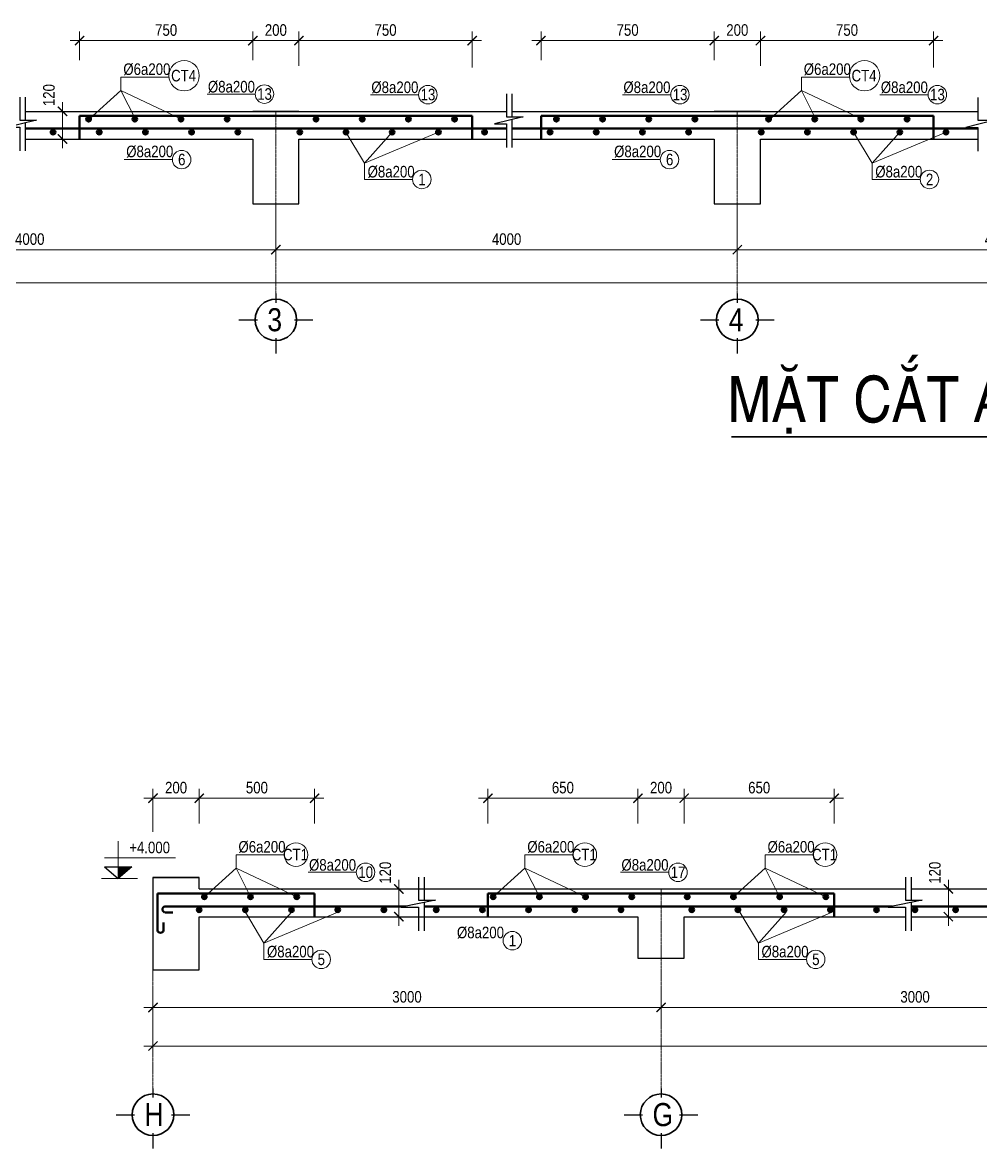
# Model space of a CAD drawing. Header units: millimetres. Extents: x 105195 to 185486, y -51269 to 23444.
# Drawn here: x 114063 to 118211, y -50882 to -46004 of the extents above; entities that cross this region are included whole.
import ezdxf

# ---------------------------------------------------------------- set-up
doc = ezdxf.new("R2010")
doc.units = ezdxf.units.MM
doc.header["$LTSCALE"] = 2
doc.header["$MEASUREMENT"] = 0
doc.linetypes.add('CENTERX2', pattern=[4, 2.5, -0.5, 0.5, -0.5])
for name, color, linetype, lineweight in [('bao bao bao', 2, 'Continuous', 25), ('kich thuoc', 7, 'Continuous', 13), ('NETTHAY', 4, 'Continuous', 25), ('TEXT', 6, 'Continuous', 15), ('thep+', 3, 'Continuous', 50), ('thep-', 5, 'Continuous', 50), ('truc mat cat', 7, 'CENTERX2', 9)]:
    doc.layers.add(name, color=color, linetype=linetype, lineweight=lineweight)
doc.layers.add('TEXT2', color=71, linetype='Continuous')
doc.styles.add('500', font='VHELVCN0.TTF', dxfattribs={"height": 500})
doc.styles.add('Text.Helve-condense', font='VHELVCN0.TTF')
doc.styles.add('TNRM', font='VHELVCN0.TTF')
doc.dimstyles.new('TL20', dxfattribs={"dimscale": 20, "dimtxt": 2.5, "dimasz": 2, "dimexe": 2, "dimexo": 1, "dimgap": 1, "dimtad": 1, "dimdec": 0, "dimzin": 0, "dimdsep": 46, "dimtxsty": 'TNRM', "dimblk": 'ARCHTICK', "dimcen": 2, "dimdle": 2, "dimclrd": 256, "dimclre": 256, "dimclrt": 4, "dimadec": 0, "dimazin": 0, "dimtfac": 1, "dimtdec": 0, "dimtmove": 2, "dimatfit": 3, "dimfxl": 1, "dimtolj": 1, "dimtzin": 0, "dimlwd": 9, "dimlwe": 9, "dimarcsym": 1})

# ---------------------------------------------------------------- blocks, each defined once
blk = doc.blocks.new('_ArchTick')
at = {"color": 0, "linetype": 'ByBlock', "const_width": 0.15}
blk.add_lwpolyline([(-0.5, -0.5), (0.5, 0.5)], dxfattribs=at)
blk = doc.blocks.new('*D95')
at = {"layer": 'Defpoints', "color": 0, "transparency": 16777216}
for p in [(115060.1, -46081.9), (114310.1, -46186.2), (115060.1, -46186.2)]:
    blk.add_point(p, dxfattribs=at)
at = {"layer": 'kich thuoc', "linetype": 'Continuous', "lineweight": 9, "transparency": 16777216}
for p, q in [((114310.1, -46166.2), (114310.1, -46041.9)), ((115060.1, -46166.2), (115060.1, -46041.9)), ((114270.1, -46081.9), (115100.1, -46081.9))]:
    blk.add_line(p, q, dxfattribs=at)
at = {"layer": 'kich thuoc', "lineweight": 9, "transparency": 16777216, "xscale": 40, "yscale": 40, "zscale": 40, "rotation": 180}
blk.add_blockref('_ArchTick', (114310.1, -46081.9), dxfattribs=at)
at = {"layer": 'kich thuoc', "lineweight": 9, "transparency": 16777216, "xscale": 40, "yscale": 40, "zscale": 40}
blk.add_blockref('_ArchTick', (115060.1, -46081.9), dxfattribs=at)
at = {"layer": 'kich thuoc', "color": 4, "transparency": 16777216, "insert": (114685.1, -46036.3), "char_height": 50, "attachment_point": 5, "style": 'TNRM'}
blk.add_mtext('\\A1;750', dxfattribs=at)
blk = doc.blocks.new('*D96')
at = {"layer": 'Defpoints', "color": 0, "transparency": 16777216}
for p in [(115260.1, -46081.9), (115060.1, -46186.2), (115260.1, -46210.6)]:
    blk.add_point(p, dxfattribs=at)
at = {"layer": 'kich thuoc', "linetype": 'Continuous', "lineweight": 9, "transparency": 16777216}
for p, q in [((115060.1, -46166.2), (115060.1, -46041.9)), ((115260.1, -46190.6), (115260.1, -46041.9)), ((115020.1, -46081.9), (115300.1, -46081.9))]:
    blk.add_line(p, q, dxfattribs=at)
at = {"layer": 'kich thuoc', "lineweight": 9, "transparency": 16777216, "xscale": 40, "yscale": 40, "zscale": 40, "rotation": 180}
blk.add_blockref('_ArchTick', (115060.1, -46081.9), dxfattribs=at)
at = {"layer": 'kich thuoc', "lineweight": 9, "transparency": 16777216, "xscale": 40, "yscale": 40, "zscale": 40}
blk.add_blockref('_ArchTick', (115260.1, -46081.9), dxfattribs=at)
at = {"layer": 'kich thuoc', "color": 4, "transparency": 16777216, "insert": (115160.1, -46036.3), "char_height": 50, "attachment_point": 5, "style": 'TNRM'}
blk.add_mtext('\\A1;200', dxfattribs=at)
blk = doc.blocks.new('*D97')
at = {"layer": 'Defpoints', "color": 0, "transparency": 16777216}
for p in [(116010.1, -46081.9), (115260.1, -46210.6), (116010.1, -46218.7)]:
    blk.add_point(p, dxfattribs=at)
at = {"layer": 'kich thuoc', "linetype": 'Continuous', "lineweight": 9, "transparency": 16777216}
for p, q in [((115260.1, -46190.6), (115260.1, -46041.9)), ((116010.1, -46198.7), (116010.1, -46041.9)), ((115220.1, -46081.9), (116050.1, -46081.9))]:
    blk.add_line(p, q, dxfattribs=at)
at = {"layer": 'kich thuoc', "lineweight": 9, "transparency": 16777216, "xscale": 40, "yscale": 40, "zscale": 40, "rotation": 180}
blk.add_blockref('_ArchTick', (115260.1, -46081.9), dxfattribs=at)
at = {"layer": 'kich thuoc', "lineweight": 9, "transparency": 16777216, "xscale": 40, "yscale": 40, "zscale": 40}
blk.add_blockref('_ArchTick', (116010.1, -46081.9), dxfattribs=at)
at = {"layer": 'kich thuoc', "color": 4, "transparency": 16777216, "insert": (115635.1, -46036.3), "char_height": 50, "attachment_point": 5, "style": 'TNRM'}
blk.add_mtext('\\A1;750', dxfattribs=at)
blk = doc.blocks.new('*D98')
at = {"layer": 'Defpoints', "color": 0, "transparency": 16777216}
for p in [(117058.3, -46081.9), (116308.3, -46186.2), (117058.3, -46186.2)]:
    blk.add_point(p, dxfattribs=at)
at = {"layer": 'kich thuoc', "linetype": 'Continuous', "lineweight": 9, "transparency": 16777216}
for p, q in [((116308.3, -46166.2), (116308.3, -46041.9)), ((117058.3, -46166.2), (117058.3, -46041.9)), ((116268.3, -46081.9), (117098.3, -46081.9))]:
    blk.add_line(p, q, dxfattribs=at)
at = {"layer": 'kich thuoc', "lineweight": 9, "transparency": 16777216, "xscale": 40, "yscale": 40, "zscale": 40, "rotation": 180}
blk.add_blockref('_ArchTick', (116308.3, -46081.9), dxfattribs=at)
at = {"layer": 'kich thuoc', "lineweight": 9, "transparency": 16777216, "xscale": 40, "yscale": 40, "zscale": 40}
blk.add_blockref('_ArchTick', (117058.3, -46081.9), dxfattribs=at)
at = {"layer": 'kich thuoc', "color": 4, "transparency": 16777216, "insert": (116683.3, -46036.3), "char_height": 50, "attachment_point": 5, "style": 'TNRM'}
blk.add_mtext('\\A1;750', dxfattribs=at)
blk = doc.blocks.new('*D99')
at = {"layer": 'Defpoints', "color": 0, "transparency": 16777216}
for p in [(117258.3, -46081.9), (117058.3, -46186.2), (117258.3, -46210.6)]:
    blk.add_point(p, dxfattribs=at)
at = {"layer": 'kich thuoc', "linetype": 'Continuous', "lineweight": 9, "transparency": 16777216}
for p, q in [((117058.3, -46166.2), (117058.3, -46041.9)), ((117258.3, -46190.6), (117258.3, -46041.9)), ((117018.3, -46081.9), (117298.3, -46081.9))]:
    blk.add_line(p, q, dxfattribs=at)
at = {"layer": 'kich thuoc', "lineweight": 9, "transparency": 16777216, "xscale": 40, "yscale": 40, "zscale": 40, "rotation": 180}
blk.add_blockref('_ArchTick', (117058.3, -46081.9), dxfattribs=at)
at = {"layer": 'kich thuoc', "lineweight": 9, "transparency": 16777216, "xscale": 40, "yscale": 40, "zscale": 40}
blk.add_blockref('_ArchTick', (117258.3, -46081.9), dxfattribs=at)
at = {"layer": 'kich thuoc', "color": 4, "transparency": 16777216, "insert": (117158.3, -46036.3), "char_height": 50, "attachment_point": 5, "style": 'TNRM'}
blk.add_mtext('\\A1;200', dxfattribs=at)
blk = doc.blocks.new('*D100')
at = {"layer": 'Defpoints', "color": 0, "transparency": 16777216}
for p in [(118008.3, -46081.9), (117258.3, -46210.6), (118008.3, -46218.7)]:
    blk.add_point(p, dxfattribs=at)
at = {"layer": 'kich thuoc', "linetype": 'Continuous', "lineweight": 9, "transparency": 16777216}
for p, q in [((117258.3, -46190.6), (117258.3, -46041.9)), ((118008.3, -46198.7), (118008.3, -46041.9)), ((117218.3, -46081.9), (118048.3, -46081.9))]:
    blk.add_line(p, q, dxfattribs=at)
at = {"layer": 'kich thuoc', "lineweight": 9, "transparency": 16777216, "xscale": 40, "yscale": 40, "zscale": 40, "rotation": 180}
blk.add_blockref('_ArchTick', (117258.3, -46081.9), dxfattribs=at)
at = {"layer": 'kich thuoc', "lineweight": 9, "transparency": 16777216, "xscale": 40, "yscale": 40, "zscale": 40}
blk.add_blockref('_ArchTick', (118008.3, -46081.9), dxfattribs=at)
at = {"layer": 'kich thuoc', "color": 4, "transparency": 16777216, "insert": (117633.3, -46036.3), "char_height": 50, "attachment_point": 5, "style": 'TNRM'}
blk.add_mtext('\\A1;750', dxfattribs=at)
blk = doc.blocks.new('*D113')
at = {"layer": 'Defpoints', "color": 0, "transparency": 16777216}
for p in [(114177.2, -46388.4), (114177.2, -46508.4), (114236, -46508.4)]:
    blk.add_point(p, dxfattribs=at)
at = {"layer": 'kich thuoc', "linetype": 'Continuous', "lineweight": 9, "transparency": 16777216}
for p, q in [((114197.2, -46388.4), (114276, -46388.4)), ((114236, -46348.4), (114236, -46548.4)), ((114197.2, -46508.4), (114276, -46508.4))]:
    blk.add_line(p, q, dxfattribs=at)
at = {"layer": 'kich thuoc', "lineweight": 9, "transparency": 16777216, "xscale": 40, "yscale": 40, "zscale": 40}
for p, rotation in [((114236, -46388.4), 90), ((114236, -46508.4), 270)]:
    blk.add_blockref('_ArchTick', p, dxfattribs=dict(at, rotation=rotation))
at = {"layer": 'kich thuoc', "color": 4, "transparency": 16777216, "insert": (114177.6, -46318), "char_height": 50, "attachment_point": 5, "rotation": 90, "style": 'TNRM'}
blk.add_mtext('\\A1;120', dxfattribs=at)
blk = doc.blocks.new('*D115')
at = {"layer": 'Defpoints', "color": 0, "transparency": 16777216}
for p in [(114628, -50166.7), (116828, -50166.7), (116828, -50270.7)]:
    blk.add_point(p, dxfattribs=at)
at = {"layer": 'kich thuoc', "linetype": 'Continuous', "lineweight": 9, "transparency": 16777216}
for p, q in [((114628, -50186.7), (114628, -50310.7)), ((116828, -50186.7), (116828, -50310.7)), ((114588, -50270.7), (116868, -50270.7))]:
    blk.add_line(p, q, dxfattribs=at)
at = {"layer": 'kich thuoc', "lineweight": 9, "transparency": 16777216, "xscale": 40, "yscale": 40, "zscale": 40, "rotation": 180}
blk.add_blockref('_ArchTick', (114628, -50270.7), dxfattribs=at)
at = {"layer": 'kich thuoc', "lineweight": 9, "transparency": 16777216, "xscale": 40, "yscale": 40, "zscale": 40}
blk.add_blockref('_ArchTick', (116828, -50270.7), dxfattribs=at)
at = {"layer": 'kich thuoc', "color": 4, "transparency": 16777216, "insert": (115728, -50225.1), "char_height": 50, "attachment_point": 5, "style": 'TNRM'}
blk.add_mtext('\\A1;3000', dxfattribs=at)
blk = doc.blocks.new('*D116')
at = {"layer": 'Defpoints', "color": 0, "transparency": 16777216}
for p in [(116828, -50166.7), (119028, -50166.7), (119028, -50270.7)]:
    blk.add_point(p, dxfattribs=at)
at = {"layer": 'kich thuoc', "linetype": 'Continuous', "lineweight": 9, "transparency": 16777216}
for p, q in [((116828, -50186.7), (116828, -50310.7)), ((119028, -50186.7), (119028, -50310.7)), ((116788, -50270.7), (119068, -50270.7))]:
    blk.add_line(p, q, dxfattribs=at)
at = {"layer": 'kich thuoc', "lineweight": 9, "transparency": 16777216, "xscale": 40, "yscale": 40, "zscale": 40, "rotation": 180}
blk.add_blockref('_ArchTick', (116828, -50270.7), dxfattribs=at)
at = {"layer": 'kich thuoc', "lineweight": 9, "transparency": 16777216, "xscale": 40, "yscale": 40, "zscale": 40}
blk.add_blockref('_ArchTick', (119028, -50270.7), dxfattribs=at)
at = {"layer": 'kich thuoc', "color": 4, "transparency": 16777216, "insert": (117928, -50225.1), "char_height": 50, "attachment_point": 5, "style": 'TNRM'}
blk.add_mtext('\\A1;3000', dxfattribs=at)
blk = doc.blocks.new('*D120')
at = {"layer": 'Defpoints', "color": 0, "transparency": 16777216}
for p in [(114628, -50310.7), (125628, -50310.7), (125628, -50437.8)]:
    blk.add_point(p, dxfattribs=at)
at = {"layer": 'kich thuoc', "linetype": 'Continuous', "lineweight": 9, "transparency": 16777216}
for p, q in [((114628, -50330.7), (114628, -50477.8)), ((125628, -50330.7), (125628, -50477.8)), ((114588, -50437.8), (125668, -50437.8))]:
    blk.add_line(p, q, dxfattribs=at)
at = {"layer": 'kich thuoc', "lineweight": 9, "transparency": 16777216, "xscale": 40, "yscale": 40, "zscale": 40, "rotation": 180}
blk.add_blockref('_ArchTick', (114628, -50437.8), dxfattribs=at)
at = {"layer": 'kich thuoc', "lineweight": 9, "transparency": 16777216, "xscale": 40, "yscale": 40, "zscale": 40}
blk.add_blockref('_ArchTick', (125628, -50437.8), dxfattribs=at)
at = {"layer": 'kich thuoc', "color": 4, "transparency": 16777216, "insert": (120128, -50392.2), "char_height": 50, "attachment_point": 5, "style": 'TNRM'}
blk.add_mtext('\\A1;14500', dxfattribs=at)
blk = doc.blocks.new('*D121')
at = {"layer": 'Defpoints', "color": 0, "transparency": 16777216}
for p in [(114828, -49364.2), (114828, -49493.8), (114628, -49530.3)]:
    blk.add_point(p, dxfattribs=at)
at = {"layer": 'kich thuoc', "linetype": 'Continuous', "lineweight": 9, "transparency": 16777216}
for p, q in [((114588, -49364.2), (114868, -49364.2)), ((114628, -49510.3), (114628, -49324.2)), ((114828, -49473.8), (114828, -49324.2))]:
    blk.add_line(p, q, dxfattribs=at)
at = {"layer": 'kich thuoc', "lineweight": 9, "transparency": 16777216, "xscale": 40, "yscale": 40, "zscale": 40, "rotation": 180}
blk.add_blockref('_ArchTick', (114628, -49364.2), dxfattribs=at)
at = {"layer": 'kich thuoc', "lineweight": 9, "transparency": 16777216, "xscale": 40, "yscale": 40, "zscale": 40}
blk.add_blockref('_ArchTick', (114828, -49364.2), dxfattribs=at)
at = {"layer": 'kich thuoc', "color": 4, "transparency": 16777216, "insert": (114728, -49318.6), "char_height": 50, "attachment_point": 5, "style": 'TNRM'}
blk.add_mtext('\\A1;200', dxfattribs=at)
blk = doc.blocks.new('*D122')
at = {"layer": 'Defpoints', "color": 0, "transparency": 16777216}
for p in [(115328, -49364.2), (114828, -49493.8), (115328, -49493.8)]:
    blk.add_point(p, dxfattribs=at)
at = {"layer": 'kich thuoc', "linetype": 'Continuous', "lineweight": 9, "transparency": 16777216}
for p, q in [((114788, -49364.2), (115368, -49364.2)), ((114828, -49473.8), (114828, -49324.2)), ((115328, -49473.8), (115328, -49324.2))]:
    blk.add_line(p, q, dxfattribs=at)
at = {"layer": 'kich thuoc', "lineweight": 9, "transparency": 16777216, "xscale": 40, "yscale": 40, "zscale": 40, "rotation": 180}
blk.add_blockref('_ArchTick', (114828, -49364.2), dxfattribs=at)
at = {"layer": 'kich thuoc', "lineweight": 9, "transparency": 16777216, "xscale": 40, "yscale": 40, "zscale": 40}
blk.add_blockref('_ArchTick', (115328, -49364.2), dxfattribs=at)
at = {"layer": 'kich thuoc', "color": 4, "transparency": 16777216, "insert": (115078, -49318.6), "char_height": 50, "attachment_point": 5, "style": 'TNRM'}
blk.add_mtext('\\A1;500', dxfattribs=at)
blk = doc.blocks.new('*D123')
at = {"layer": 'Defpoints', "color": 0, "transparency": 16777216}
for p in [(116728, -49364.2), (116078, -49493.8), (116728, -49493.8)]:
    blk.add_point(p, dxfattribs=at)
at = {"layer": 'kich thuoc', "linetype": 'Continuous', "lineweight": 9, "transparency": 16777216}
for p, q in [((116038, -49364.2), (116768, -49364.2)), ((116078, -49473.8), (116078, -49324.2)), ((116728, -49473.8), (116728, -49324.2))]:
    blk.add_line(p, q, dxfattribs=at)
at = {"layer": 'kich thuoc', "lineweight": 9, "transparency": 16777216, "xscale": 40, "yscale": 40, "zscale": 40, "rotation": 180}
blk.add_blockref('_ArchTick', (116078, -49364.2), dxfattribs=at)
at = {"layer": 'kich thuoc', "lineweight": 9, "transparency": 16777216, "xscale": 40, "yscale": 40, "zscale": 40}
blk.add_blockref('_ArchTick', (116728, -49364.2), dxfattribs=at)
at = {"layer": 'kich thuoc', "color": 4, "transparency": 16777216, "insert": (116403, -49318.6), "char_height": 50, "attachment_point": 5, "style": 'TNRM'}
blk.add_mtext('\\A1;650', dxfattribs=at)
blk = doc.blocks.new('*D124')
at = {"layer": 'Defpoints', "color": 0, "transparency": 16777216}
for p in [(116928, -49364.2), (116728, -49493.8), (116928, -49493.8)]:
    blk.add_point(p, dxfattribs=at)
at = {"layer": 'kich thuoc', "linetype": 'Continuous', "lineweight": 9, "transparency": 16777216}
for p, q in [((116688, -49364.2), (116968, -49364.2)), ((116728, -49473.8), (116728, -49324.2)), ((116928, -49473.8), (116928, -49324.2))]:
    blk.add_line(p, q, dxfattribs=at)
at = {"layer": 'kich thuoc', "lineweight": 9, "transparency": 16777216, "xscale": 40, "yscale": 40, "zscale": 40, "rotation": 180}
blk.add_blockref('_ArchTick', (116728, -49364.2), dxfattribs=at)
at = {"layer": 'kich thuoc', "lineweight": 9, "transparency": 16777216, "xscale": 40, "yscale": 40, "zscale": 40}
blk.add_blockref('_ArchTick', (116928, -49364.2), dxfattribs=at)
at = {"layer": 'kich thuoc', "color": 4, "transparency": 16777216, "insert": (116828, -49318.6), "char_height": 50, "attachment_point": 5, "style": 'TNRM'}
blk.add_mtext('\\A1;200', dxfattribs=at)
blk = doc.blocks.new('*D125')
at = {"layer": 'Defpoints', "color": 0, "transparency": 16777216}
for p in [(117578, -49364.2), (116928, -49493.8), (117578, -49493.8)]:
    blk.add_point(p, dxfattribs=at)
at = {"layer": 'kich thuoc', "linetype": 'Continuous', "lineweight": 9, "transparency": 16777216}
for p, q in [((116888, -49364.2), (117618, -49364.2)), ((116928, -49473.8), (116928, -49324.2)), ((117578, -49473.8), (117578, -49324.2))]:
    blk.add_line(p, q, dxfattribs=at)
at = {"layer": 'kich thuoc', "lineweight": 9, "transparency": 16777216, "xscale": 40, "yscale": 40, "zscale": 40, "rotation": 180}
blk.add_blockref('_ArchTick', (116928, -49364.2), dxfattribs=at)
at = {"layer": 'kich thuoc', "lineweight": 9, "transparency": 16777216, "xscale": 40, "yscale": 40, "zscale": 40}
blk.add_blockref('_ArchTick', (117578, -49364.2), dxfattribs=at)
at = {"layer": 'kich thuoc', "color": 4, "transparency": 16777216, "insert": (117253, -49318.6), "char_height": 50, "attachment_point": 5, "style": 'TNRM'}
blk.add_mtext('\\A1;650', dxfattribs=at)
blk = doc.blocks.new('*D137')
at = {"layer": 'Defpoints', "color": 0, "transparency": 16777216}
for p in [(115633.7, -49757.5), (115633.7, -49877.5), (115692.5, -49877.5)]:
    blk.add_point(p, dxfattribs=at)
at = {"layer": 'kich thuoc', "linetype": 'Continuous', "lineweight": 9, "transparency": 16777216}
for p, q in [((115653.7, -49757.5), (115732.5, -49757.5)), ((115692.5, -49717.5), (115692.5, -49917.5)), ((115653.7, -49877.5), (115732.5, -49877.5))]:
    blk.add_line(p, q, dxfattribs=at)
at = {"layer": 'kich thuoc', "lineweight": 9, "transparency": 16777216, "xscale": 40, "yscale": 40, "zscale": 40}
for p, rotation in [((115692.5, -49757.5), 90), ((115692.5, -49877.5), 270)]:
    blk.add_blockref('_ArchTick', p, dxfattribs=dict(at, rotation=rotation))
at = {"layer": 'kich thuoc', "color": 4, "transparency": 16777216, "insert": (115634.1, -49687.1), "char_height": 50, "attachment_point": 5, "rotation": 90, "style": 'TNRM'}
blk.add_mtext('\\A1;120', dxfattribs=at)
blk = doc.blocks.new('*D138')
at = {"layer": 'Defpoints', "color": 0, "transparency": 16777216}
for p in [(118013.4, -49757.5), (118013.4, -49877.5), (118072.2, -49877.5)]:
    blk.add_point(p, dxfattribs=at)
at = {"layer": 'kich thuoc', "linetype": 'Continuous', "lineweight": 9, "transparency": 16777216}
for p, q in [((118033.4, -49757.5), (118112.2, -49757.5)), ((118072.2, -49717.5), (118072.2, -49917.5)), ((118033.4, -49877.5), (118112.2, -49877.5))]:
    blk.add_line(p, q, dxfattribs=at)
at = {"layer": 'kich thuoc', "lineweight": 9, "transparency": 16777216, "xscale": 40, "yscale": 40, "zscale": 40}
for p, rotation in [((118072.2, -49757.5), 90), ((118072.2, -49877.5), 270)]:
    blk.add_blockref('_ArchTick', p, dxfattribs=dict(at, rotation=rotation))
at = {"layer": 'kich thuoc', "color": 4, "transparency": 16777216, "insert": (118013.8, -49687.1), "char_height": 50, "attachment_point": 5, "rotation": 90, "style": 'TNRM'}
blk.add_mtext('\\A1;120', dxfattribs=at)
blk = doc.blocks.new('*D143')
at = {"layer": 'Defpoints', "color": 0, "transparency": 16777216}
for p in [(115160.1, -46795), (113028.8, -46839.9), (115160.1, -46987.7)]:
    blk.add_point(p, dxfattribs=at)
at = {"layer": 'kich thuoc', "linetype": 'Continuous', "lineweight": 9, "transparency": 16777216}
for p, q in [((115160.1, -46815), (115160.1, -47027.7)), ((113028.8, -46859.9), (113028.8, -47027.7)), ((112988.8, -46987.7), (115200.1, -46987.7))]:
    blk.add_line(p, q, dxfattribs=at)
at = {"layer": 'kich thuoc', "lineweight": 9, "transparency": 16777216, "xscale": 40, "yscale": 40, "zscale": 40, "rotation": 180}
blk.add_blockref('_ArchTick', (113028.8, -46987.7), dxfattribs=at)
at = {"layer": 'kich thuoc', "lineweight": 9, "transparency": 16777216, "xscale": 40, "yscale": 40, "zscale": 40}
blk.add_blockref('_ArchTick', (115160.1, -46987.7), dxfattribs=at)
at = {"layer": 'kich thuoc', "color": 4, "transparency": 16777216, "insert": (114094.4, -46942.2), "char_height": 50, "attachment_point": 5, "style": 'TNRM'}
blk.add_mtext('\\A1;4000', dxfattribs=at)
blk = doc.blocks.new('*D144')
at = {"layer": 'Defpoints', "color": 0, "transparency": 16777216}
for p in [(115160.1, -46795), (117158.3, -46795), (117158.3, -46987.7)]:
    blk.add_point(p, dxfattribs=at)
at = {"layer": 'kich thuoc', "linetype": 'Continuous', "lineweight": 9, "transparency": 16777216}
for p, q in [((115160.1, -46815), (115160.1, -47027.7)), ((117158.3, -46815), (117158.3, -47027.7)), ((115120.1, -46987.7), (117198.3, -46987.7))]:
    blk.add_line(p, q, dxfattribs=at)
at = {"layer": 'kich thuoc', "lineweight": 9, "transparency": 16777216, "xscale": 40, "yscale": 40, "zscale": 40, "rotation": 180}
blk.add_blockref('_ArchTick', (115160.1, -46987.7), dxfattribs=at)
at = {"layer": 'kich thuoc', "lineweight": 9, "transparency": 16777216, "xscale": 40, "yscale": 40, "zscale": 40}
blk.add_blockref('_ArchTick', (117158.3, -46987.7), dxfattribs=at)
at = {"layer": 'kich thuoc', "color": 4, "transparency": 16777216, "insert": (116159.2, -46942.2), "char_height": 50, "attachment_point": 5, "style": 'TNRM'}
blk.add_mtext('\\A1;4000', dxfattribs=at)
blk = doc.blocks.new('*D145')
at = {"layer": 'Defpoints', "color": 0, "transparency": 16777216}
for p in [(117158.3, -46795), (119428, -46795), (119428, -46987.7)]:
    blk.add_point(p, dxfattribs=at)
at = {"layer": 'kich thuoc', "linetype": 'Continuous', "lineweight": 9, "transparency": 16777216}
for p, q in [((117158.3, -46815), (117158.3, -47027.7)), ((119428, -46815), (119428, -47027.7)), ((117118.3, -46987.7), (119468, -46987.7))]:
    blk.add_line(p, q, dxfattribs=at)
at = {"layer": 'kich thuoc', "lineweight": 9, "transparency": 16777216, "xscale": 40, "yscale": 40, "zscale": 40, "rotation": 180}
blk.add_blockref('_ArchTick', (117158.3, -46987.7), dxfattribs=at)
at = {"layer": 'kich thuoc', "lineweight": 9, "transparency": 16777216, "xscale": 40, "yscale": 40, "zscale": 40}
blk.add_blockref('_ArchTick', (119428, -46987.7), dxfattribs=at)
at = {"layer": 'kich thuoc', "color": 4, "transparency": 16777216, "insert": (118293.2, -46942.2), "char_height": 50, "attachment_point": 5, "style": 'TNRM'}
blk.add_mtext('\\A1;4500', dxfattribs=at)
blk = doc.blocks.new('*D149')
at = {"layer": 'Defpoints', "color": 0, "transparency": 16777216}
for p in [(110805.9, -46996.5), (126241.7, -46996.5), (126241.7, -47131.9)]:
    blk.add_point(p, dxfattribs=at)
at = {"layer": 'kich thuoc', "linetype": 'Continuous', "lineweight": 9, "transparency": 16777216}
for p, q in [((110805.9, -47016.5), (110805.9, -47171.9)), ((126241.7, -47016.5), (126241.7, -47171.9)), ((110765.9, -47131.9), (126281.7, -47131.9))]:
    blk.add_line(p, q, dxfattribs=at)
at = {"layer": 'kich thuoc', "lineweight": 9, "transparency": 16777216, "xscale": 40, "yscale": 40, "zscale": 40, "rotation": 180}
blk.add_blockref('_ArchTick', (110805.9, -47131.9), dxfattribs=at)
at = {"layer": 'kich thuoc', "lineweight": 9, "transparency": 16777216, "xscale": 40, "yscale": 40, "zscale": 40}
blk.add_blockref('_ArchTick', (126241.7, -47131.9), dxfattribs=at)
at = {"layer": 'kich thuoc', "color": 4, "transparency": 16777216, "insert": (118523.8, -47086.3), "char_height": 50, "attachment_point": 5, "style": 'TNRM'}
blk.add_mtext('\\A1;28500', dxfattribs=at)

msp = doc.modelspace()

# ---------------------------------------------------------------- hatches: boundary and pattern name
at = {"linetype": 'Continuous'}
msp.add_hatch(color=6, dxfattribs=at).paths.add_polyline_path([(114536.7, -49661.9), (114477.3, -49661.9), (114477.3, -49711.4)])
at = {"layer": 'thep+'}
for points in [[(114205.3, -46478.4, 1), (114185.3, -46478.4, 1)], [(114405.3, -46478.4, 1), (114385.3, -46478.4, 1)], [(114605.3, -46478.4, 1), (114585.3, -46478.4, 1)], [(114805.3, -46478.4, 1), (114785.3, -46478.4, 1)], [(115005.3, -46478.4, 1), (114985.3, -46478.4, 1)], [(115273.8, -46478.4, 1), (115253.8, -46478.4, 1)], [(115473.8, -46478.4, 1), (115453.8, -46478.4, 1)], [(115673.8, -46478.4, 1), (115653.8, -46478.4, 1)], [(115873.8, -46478.4, 1), (115853.8, -46478.4, 1)], [(116073.8, -46478.4, 1), (116053.8, -46478.4, 1)], [(116357.5, -46478.4, 1), (116337.5, -46478.4, 1)], [(116557.5, -46478.4, 1), (116537.5, -46478.4, 1)], [(116757.5, -46478.4, 1), (116737.5, -46478.4, 1)], [(116957.5, -46478.4, 1), (116937.5, -46478.4, 1)], [(117272, -46478.4, 1), (117252, -46478.4, 1)], [(117472, -46478.4, 1), (117452, -46478.4, 1)], [(117672, -46478.4, 1), (117652, -46478.4, 1)], [(117872, -46478.4, 1), (117852, -46478.4, 1)], [(118072, -46478.4, 1), (118052, -46478.4, 1)], [(114837.9, -49847.5, 1), (114817.9, -49847.5, 1)], [(115037.9, -49847.5, 1), (115017.9, -49847.5, 1)], [(115237.9, -49847.5, 1), (115217.9, -49847.5, 1)], [(115437.9, -49847.5, 1), (115417.9, -49847.5, 1)], [(115637.9, -49847.5, 1), (115617.9, -49847.5, 1)], [(115864.6, -49847.5, 1), (115844.6, -49847.5, 1)], [(116064.6, -49847.5, 1), (116044.6, -49847.5, 1)], [(116264.6, -49847.5, 1), (116244.6, -49847.5, 1)], [(116464.6, -49847.5, 1), (116444.6, -49847.5, 1)], [(116664.6, -49847.5, 1), (116644.6, -49847.5, 1)], [(116971, -49847.5, 1), (116951, -49847.5, 1)], [(117171, -49847.5, 1), (117151, -49847.5, 1)], [(117371, -49847.5, 1), (117351, -49847.5, 1)], [(117571, -49847.5, 1), (117551, -49847.5, 1)], [(117771, -49847.5, 1), (117751, -49847.5, 1)], [(117937.7, -49847.5, 1), (117917.7, -49847.5, 1)], [(118113.7, -49847.5, 1), (118093.7, -49847.5, 1)]]:
    msp.add_hatch(color=256, dxfattribs=at).paths.add_polyline_path(points)
at = {"layer": 'thep-'}
for points in [[(114359.3, -46422.4, 1), (114339.3, -46422.4, 1)], [(114559.3, -46422.4, 1), (114539.3, -46422.4, 1)], [(114759.3, -46422.4, 1), (114739.3, -46422.4, 1)], [(114959.3, -46422.4, 1), (114939.3, -46422.4, 1)], [(115344, -46422.4, 1), (115324, -46422.4, 1)], [(115544, -46422.4, 1), (115524, -46422.4, 1)], [(115744, -46422.4, 1), (115724, -46422.4, 1)], [(115944, -46422.4, 1), (115924, -46422.4, 1)], [(116384.9, -46422.4, 1), (116364.9, -46422.4, 1)], [(116584.9, -46422.4, 1), (116564.9, -46422.4, 1)], [(116784.9, -46422.4, 1), (116764.9, -46422.4, 1)], [(116984.9, -46422.4, 1), (116964.9, -46422.4, 1)], [(117303.6, -46422.4, 1), (117283.6, -46422.4, 1)], [(117503.6, -46422.4, 1), (117483.6, -46422.4, 1)], [(117703.6, -46422.4, 1), (117683.6, -46422.4, 1)], [(117903.6, -46422.4, 1), (117883.6, -46422.4, 1)], [(114860.4, -49791.5, 1), (114840.4, -49791.5, 1)], [(115060.4, -49791.5, 1), (115040.4, -49791.5, 1)], [(115260.4, -49791.5, 1), (115240.4, -49791.5, 1)], [(116111.1, -49791.5, 1), (116091.1, -49791.5, 1)], [(116311.1, -49791.5, 1), (116291.1, -49791.5, 1)], [(116511.1, -49791.5, 1), (116491.1, -49791.5, 1)], [(116711.1, -49791.5, 1), (116691.1, -49791.5, 1)], [(116951.6, -49791.5, 1), (116931.6, -49791.5, 1)], [(117151.6, -49791.5, 1), (117131.6, -49791.5, 1)], [(117351.6, -49791.5, 1), (117331.6, -49791.5, 1)], [(117551.6, -49791.5, 1), (117531.6, -49791.5, 1)]]:
    msp.add_hatch(color=256, dxfattribs=at).paths.add_polyline_path(points)

# ---------------------------------------------------------------- linework, layer by layer
at = {"color": 6, "linetype": 'Continuous'}
for q in [(114536.7, -49661.9), (114477.3, -49711.4)]:
    msp.add_line((114417.9, -49661.9), q, dxfattribs=at)
at = {"linetype": 'Continuous'}
msp.add_line((114536.7, -49661.9), (114477.3, -49711.4), dxfattribs=at)
at = {"layer": 'bao bao bao', "color": 6, "lineweight": 35}
msp.add_line((117133, -47798.6), (119527.4, -47798.6), dxfattribs=at)
at = {"layer": 'NETTHAY'}
for p, q in [((114075.2, -46388.4), (116158.3, -46388.4)), ((116182.5, -46388.4), (118199.1, -46388.4)), ((114075.2, -46508.4), (115060.1, -46508.4)), ((115260.1, -46508.4), (116158.3, -46508.4)), ((116182.5, -46508.4), (117058.3, -46508.4)), ((117258.3, -46508.4), (118199.1, -46508.4)), ((114628, -49707.5), (114828, -49707.5)), ((115778.2, -49706.6), (115778.2, -49805.5)), ((117887, -49706.6), (117887, -49805.5)), ((114828, -49757.5), (117887, -49757.5)), ((117911.1, -49757.5), (118928, -49757.5)), ((115850.7, -49805.5), (115703.2, -49836.9)), ((115778.2, -49805.5), (115850.7, -49805.5)), ((117959.4, -49805.5), (117811.9, -49836.9)), ((117887, -49805.5), (117959.4, -49805.5)), ((115703.2, -49836.9), (115778.2, -49836.9)), ((115778.2, -49836.9), (115778.2, -49938.6)), ((117811.9, -49836.9), (117887, -49836.9)), ((117887, -49836.9), (117887, -49938.6)), ((114828, -49877.5), (116728, -49877.5)), ((116928, -49877.5), (117887, -49877.5)), ((117910.8, -49877.5), (118928, -49877.5))]:
    msp.add_line(p, q, dxfattribs=at)
for points in [[(114051, -46327.2), (114051, -46426.1), (114123.5, -46426.1), (113999.1, -46457.5), (114051, -46457.5), (114051, -46559.3)], [(114075.2, -46327.2), (114075.2, -46426.1)], [(116158.3, -46312.7), (116158.3, -46411.7), (116230.8, -46411.7), (116106.4, -46443.1), (116158.3, -46443.1), (116158.3, -46544.8)], [(116182.5, -46312.7), (116182.5, -46411.7)], [(118199.1, -46328.2), (118199.1, -46427.2), (118271.6, -46427.2), (118147.2, -46458.6), (118199.1, -46458.6), (118199.1, -46560.3)], [(115260.1, -46388.4), (115060.1, -46388.4)], [(117258.3, -46388.4), (117058.3, -46388.4)], [(114075.2, -46438.3), (114075.2, -46559.3)], [(116182.5, -46423.9), (116182.5, -46544.8)], [(115060.1, -46508.4), (115060.1, -46788.4), (115260.1, -46788.4), (115260.1, -46508.4)], [(117058.3, -46508.4), (117058.3, -46788.4), (117258.3, -46788.4), (117258.3, -46508.4)], [(114828, -49707.5), (114628, -49707.5), (114628, -50107.5), (114828, -50107.5), (114828, -49877.5)], [(114828, -49757.5), (114828, -49707.5)], [(115802.4, -49706.6), (115802.4, -49805.5)], [(117911.1, -49706.6), (117911.1, -49805.5)], [(115801.8, -49815.9), (115802.4, -49938.6)], [(117910.5, -49815.9), (117911.1, -49938.6)], [(116728, -49877.5), (116728, -50057.5), (116928, -50057.5), (116928, -49877.5)]]:
    msp.add_lwpolyline(points, dxfattribs=at)
at = {"layer": 'TEXT'}
for p, q in [((114489.1, -46297.6), (114489.1, -46239.7)), ((114489.1, -46239.7), (114697.5, -46239.7)), ((117435.6, -46297.6), (117435.6, -46239.7)), ((117435.6, -46239.7), (117644, -46239.7)), ((114351.9, -46422.4), (114489.1, -46297.6)), ((114489.1, -46297.6), (114551.9, -46422.4)), ((114751.9, -46422.4), (114489.1, -46297.6)), ((114862.2, -46313.7), (115070.6, -46313.7)), ((115569.8, -46316.1), (115778.2, -46316.1)), ((116661.4, -46316.1), (116869.8, -46316.1)), ((117298.4, -46422.4), (117435.6, -46297.6)), ((117435.6, -46297.6), (117498.4, -46422.4)), ((117698.4, -46422.4), (117435.6, -46297.6)), ((117776.1, -46316.1), (117984.5, -46316.1)), ((115543.8, -46613.2), (115463.8, -46478.4)), ((115663.8, -46478.4), (115543.8, -46613.2)), ((115543.8, -46613.2), (115863.8, -46478.4)), ((117742.1, -46613.2), (117662, -46478.4)), ((117862, -46478.4), (117742.1, -46613.2)), ((117742.1, -46613.2), (118062, -46478.4)), ((114503.6, -46597.5), (114712, -46597.5)), ((115543.8, -46683.5), (115543.8, -46613.2)), ((116616.3, -46597.5), (116824.7, -46597.5)), ((117742.1, -46683.5), (117742.1, -46613.2)), ((115543.8, -46683.5), (115752.2, -46683.5)), ((117742.1, -46683.5), (117950.4, -46683.5)), ((114987.6, -49666.7), (114987.6, -49608.9)), ((114987.6, -49608.9), (115196, -49608.9)), ((116238.3, -49666.7), (116238.3, -49608.9)), ((116238.3, -49608.9), (116446.7, -49608.9)), ((117278.8, -49666.7), (117278.8, -49608.9)), ((117278.8, -49608.9), (117487.1, -49608.9)), ((114850.4, -49791.5), (114987.6, -49666.7)), ((114987.6, -49666.7), (115050.4, -49791.5)), ((115250.4, -49791.5), (114987.6, -49666.7)), ((115300, -49685.2), (115508.4, -49685.2)), ((116101.1, -49791.5), (116238.3, -49666.7)), ((116238.3, -49666.7), (116301.1, -49791.5)), ((116501.1, -49791.5), (116238.3, -49666.7)), ((116652.9, -49685.2), (116861.3, -49685.2)), ((117141.6, -49791.5), (117278.8, -49666.7)), ((117278.8, -49666.7), (117341.6, -49791.5)), ((117541.6, -49791.5), (117278.8, -49666.7)), ((115107.9, -49992.4), (115027.9, -49857.5)), ((115227.9, -49857.5), (115107.9, -49992.4)), ((115107.9, -49992.4), (115427.9, -49857.5)), ((117249.4, -49992.4), (117169.4, -49857.5)), ((117369.4, -49857.5), (117249.4, -49992.4)), ((117249.4, -49992.4), (117569.4, -49857.5)), ((115107.9, -50062.6), (115107.9, -49992.4)), ((117249.4, -50062.6), (117249.4, -49992.4)), ((115107.9, -50062.6), (115316.3, -50062.6)), ((117249.4, -50062.6), (117457.8, -50062.6))]:
    msp.add_line(p, q, dxfattribs=at)
at = {"layer": 'TEXT', "linetype": 'Continuous'}
for p, q in [((114477.3, -49711.4), (114477.3, -49550.2)), ((114417.9, -49622.3), (114725.1, -49622.3)), ((114405.7, -49711.4), (114560.3, -49711.4))]:
    msp.add_line(p, q, dxfattribs=at)
at = {"layer": 'TEXT'}
for points in [[(114859.2, -46406, 0, 16, 0), (114859.2, -46386, 0, 0, 0), (114859.2, -46313.7, 0, 0, 0), (115070.6, -46313.7, 0, 0, 0)], [(115566.9, -46408.4, 0, 16, 0), (115566.9, -46388.4, 0, 0, 0), (115566.9, -46316.1, 0, 0, 0), (115778.2, -46316.1, 0, 0, 0)], [(116658.4, -46408.4, 0, 16, 0), (116658.4, -46388.4, 0, 0, 0), (116658.4, -46316.1, 0, 0, 0), (116869.8, -46316.1, 0, 0, 0)], [(117773.1, -46408.4, 0, 16, 0), (117773.1, -46388.4, 0, 0, 0), (117773.1, -46316.1, 0, 0, 0), (117984.5, -46316.1, 0, 0, 0)], [(114500.7, -46463.4, 0, 16, 0), (114500.7, -46483.4, 0, 0, 0), (114500.7, -46597.5, 0, 0, 0), (114712, -46597.5, 0, 0, 0)], [(116613.3, -46463.4, 0, 16, 0), (116613.3, -46483.4, 0, 0, 0), (116613.3, -46597.5, 0, 0, 0), (116824.7, -46597.5, 0, 0, 0)], [(115297, -49777.5, 0, 16, 0), (115297, -49757.5, 0, 0, 0), (115297, -49685.2, 0, 0, 0), (115508.4, -49685.2, 0, 0, 0)], [(116649.9, -49777.5, 0, 16, 0), (116649.9, -49757.5, 0, 0, 0), (116649.9, -49685.2, 0, 0, 0), (116861.3, -49685.2, 0, 0, 0)], [(115932.8, -49832.8, 0, 16, 0), (115932.8, -49852.8, 0, 0, 0), (115932.8, -49981.5, 0, 0, 0), (116144.1, -49981.5, 0, 0, 0)]]:
    msp.add_lwpolyline(points, format="xyseb", dxfattribs=at)
for centre, radius in [((114762.8, -46234), 65.7), ((117709.3, -46234), 65.7), ((115110.6, -46313.7), 40), ((115818.2, -46316.1), 40), ((116909.8, -46316.1), 40), ((118024.5, -46316.1), 40), ((114752, -46597.5), 40), ((116864.7, -46597.5), 40), ((115792.2, -46683.5), 40), ((117990.4, -46683.5), 40), ((115247.1, -49608.9), 51.2), ((116497.8, -49608.9), 51.2), ((117538.3, -49608.9), 51.2), ((115548.4, -49685.2), 40), ((116901.3, -49685.2), 40), ((116184.1, -49981.5), 40), ((115356.3, -50062.6), 40), ((117497.8, -50062.6), 40)]:
    msp.add_circle(centre, radius, dxfattribs=at)
at = {"layer": 'TEXT2'}
for p, q in [((115160.1, -47178.1), (115160.1, -47217.3)), ((117158.3, -47178.1), (117158.3, -47217.3)), ((115000.1, -47291.6), (115080.1, -47291.6)), ((115240.1, -47291.6), (115320.1, -47291.6)), ((116998.3, -47291.6), (117078.3, -47291.6)), ((117238.3, -47291.6), (117318.3, -47291.6)), ((115160.1, -47371.6), (115160.1, -47437.9)), ((117158.3, -47371.6), (117158.3, -47437.9)), ((114628, -50622.1), (114628, -50661.2)), ((116828, -50622.1), (116828, -50661.2)), ((114468, -50735.5), (114548, -50735.5)), ((114708, -50735.5), (114788, -50735.5)), ((116668, -50735.5), (116748, -50735.5)), ((116908, -50735.5), (116988, -50735.5)), ((114628, -50815.5), (114628, -50881.8)), ((116828, -50815.5), (116828, -50881.8))]:
    msp.add_line(p, q, dxfattribs=at)
at = {"layer": 'TEXT2', "lineweight": 35}
for centre in [(115160.1, -47291.6), (117158.3, -47291.6), (114628, -50735.5), (116828, -50735.5)]:
    msp.add_circle(centre, 90, dxfattribs=at)
at = {"layer": 'thep+'}
for p, q in [((114075.2, -46463.4), (116158.3, -46463.4)), ((116182.5, -46463.4), (118199.1, -46463.4)), ((114678.6, -49832.8), (115722.5, -49832.8)), ((115801.9, -49832.8), (117830.7, -49832.9)), ((117910.6, -49832.9), (118927.7, -49833)), ((114713.8, -49859), (114678.6, -49859))]:
    msp.add_line(p, q, dxfattribs=at)
for centre in [(114195.3, -46478.4), (114395.3, -46478.4), (114595.3, -46478.4), (114795.3, -46478.4), (114995.3, -46478.4), (115263.8, -46478.4), (115463.8, -46478.4), (115663.8, -46478.4), (115863.8, -46478.4), (116063.8, -46478.4), (116347.5, -46478.4), (116547.5, -46478.4), (116747.5, -46478.4), (116947.5, -46478.4), (117262, -46478.4), (117462, -46478.4), (117662, -46478.4), (117862, -46478.4), (118062, -46478.4), (114827.9, -49847.5), (115027.9, -49847.5), (115227.9, -49847.5), (115427.9, -49847.5), (115627.9, -49847.5), (115854.6, -49847.5), (116054.6, -49847.5), (116254.6, -49847.5), (116454.6, -49847.5), (116654.6, -49847.5), (116961, -49847.5), (117161, -49847.5), (117361, -49847.5), (117561, -49847.5), (117761, -49847.5), (117927.7, -49847.5), (118103.7, -49847.5)]:
    msp.add_circle(centre, 10, dxfattribs=at)
msp.add_arc((114682.5, -49845.9), 13.7, 106.5286, 253.3813, dxfattribs=at)
at = {"layer": 'thep-'}
for p, q in [((114310.1, -46408.4), (116010.1, -46408.4)), ((114310.1, -46508.4), (114310.1, -46408.4)), ((116010.1, -46508.4), (116010.1, -46408.4)), ((116308.3, -46408.4), (118008.3, -46408.4)), ((116308.3, -46508.4), (116308.3, -46408.4)), ((118008.3, -46508.4), (118008.3, -46408.4)), ((114647.4, -49777.5), (115328, -49777.5)), ((114647.4, -49777.5), (114647.4, -49937.5)), ((115328, -49777.5), (115328, -49877.5)), ((116078, -49777.5), (117578, -49777.5)), ((116078, -49877.5), (116078, -49777.5)), ((117578, -49877.5), (117578, -49777.5)), ((114673.6, -49902.3), (114673.6, -49937.5))]:
    msp.add_line(p, q, dxfattribs=at)
for centre in [(114349.3, -46422.4), (114549.3, -46422.4), (114749.3, -46422.4), (114949.3, -46422.4), (115334, -46422.4), (115534, -46422.4), (115734, -46422.4), (115934, -46422.4), (116374.9, -46422.4), (116574.9, -46422.4), (116774.9, -46422.4), (116974.9, -46422.4), (117293.6, -46422.4), (117493.6, -46422.4), (117693.6, -46422.4), (117893.6, -46422.4), (114850.4, -49791.5), (115050.4, -49791.5), (115250.4, -49791.5), (116101.1, -49791.5), (116301.1, -49791.5), (116501.1, -49791.5), (116701.1, -49791.5), (116941.6, -49791.5), (117141.6, -49791.5), (117341.6, -49791.5), (117541.6, -49791.5)]:
    msp.add_circle(centre, 10, dxfattribs=at)
msp.add_arc((114660.5, -49933.6), 13.7, 196.5736, 343.4264, dxfattribs=at)
at = {"layer": 'truc mat cat', "linetype": 'CENTERX2'}
for p, q in [((115160.1, -47201.6), (115160.1, -46388.4)), ((117158.3, -47201.6), (117158.3, -46388.4)), ((114628, -50622.1), (114628, -49711.4)), ((116828, -50622.1), (116828, -49757.5))]:
    msp.add_line(p, q, dxfattribs=at)

# ---------------------------------------------------------------- texts
at = {"layer": 'TEXT', "style": 'TNRM'}
msp.add_text('MAËT CAÉT A-A_', height=200, dxfattribs=at).set_placement((117115.9, -47734.8))
at = {"layer": 'TEXT', "char_height": 50}
for s, insert, width, attachment_point, style in [('þ6a200', (114499.6, -46180.6), 184.909, 1, 'TNRM'), ('þ6a200', (117446.1, -46180.6), 184.909, 1, 'TNRM'), ('CT4', (114760.6, -46233.9), 63.449, 5, 'TNRM'), ('CT4', (117707.1, -46233.9), 63.449, 5, 'TNRM'), ('þ8a200', (114865.8, -46256.6), 184.909, 1, 'TNRM'), ('13', (115111.1, -46313.5), 63.449, 5, 'TNRM'), ('þ8a200', (115573.5, -46259), 184.909, 1, 'TNRM'), ('13', (115818.8, -46315.9), 63.449, 5, 'TNRM'), ('þ8a200', (116665, -46259), 184.909, 1, 'TNRM'), ('13', (116910.3, -46315.9), 63.449, 5, 'TNRM'), ('þ8a200', (117779.7, -46259), 184.909, 1, 'TNRM'), ('13', (118025, -46315.9), 63.449, 5, 'TNRM'), ('þ8a200', (114512.1, -46537), 184.909, 1, 'TNRM'), ('þ8a200', (116624.7, -46537), 184.909, 1, 'TNRM'), ('6', (114752.6, -46597.4), 63.449, 5, 'TNRM'), ('6', (116865.3, -46597.4), 63.449, 5, 'TNRM'), ('þ8a200', (115557.3, -46624.7), 184.909, 1, 'TNRM'), ('þ8a200', (117755.6, -46624.7), 184.909, 1, 'TNRM'), ('1', (115792.8, -46683.3), 63.449, 5, 'TNRM'), ('2', (117991, -46683.3), 63.449, 5, 'TNRM'), ('+4.000', (114701.8, -49552.6), 1657.687, 3, 'Text.Helve-condense'), ('þ6a200', (114998.1, -49549.7), 184.909, 1, 'TNRM'), ('þ6a200', (116248.8, -49549.7), 184.909, 1, 'TNRM'), ('þ6a200', (117289.2, -49549.7), 184.909, 1, 'TNRM'), ('CT1', (115245, -49608.8), 63.449, 5, 'TNRM'), ('CT1', (116495.6, -49608.8), 63.449, 5, 'TNRM'), ('CT1', (117536.1, -49608.8), 63.449, 5, 'TNRM'), ('þ8a200', (115303.6, -49628.1), 184.909, 1, 'TNRM'), ('10', (115549, -49685.1), 63.449, 5, 'TNRM'), ('þ8a200', (116656.5, -49628.1), 184.909, 1, 'TNRM'), ('17', (116901.8, -49685.1), 63.449, 5, 'TNRM'), ('þ8a200', (115944.2, -49921), 184.909, 1, 'TNRM'), ('þ8a200', (115121.5, -50003.8), 184.909, 1, 'TNRM'), ('1', (116184.7, -49981.3), 63.449, 5, 'TNRM'), ('þ8a200', (117263, -50003.8), 184.909, 1, 'TNRM'), ('5', (115356.9, -50062.5), 63.449, 5, 'TNRM'), ('5', (117498.4, -50062.5), 63.449, 5, 'TNRM')]:
    msp.add_mtext(s, dxfattribs=dict(at, insert=insert, width=width, attachment_point=attachment_point, style=style))
at = {"layer": 'TEXT2', "style": '500'}
for s, p in [('3', (115123.3, -47341.1)), ('4', (117121.5, -47341.1)), ('G', (116791.2, -50785)), ('H', (114591.2, -50785))]:
    msp.add_text(s, height=100, dxfattribs=at).set_placement(p)

# ---------------------------------------------------------------- dimensions: what is measured, and where the dimension line sits
at = {"layer": 'kich thuoc'}
for base, p1, p2, picture, middle in [((115060.1, -46081.9), (114310.1, -46186.2), (115060.1, -46186.2), '*D95', (114685.1, -46036.3)), ((115260.1, -46081.9), (115060.1, -46186.2), (115260.1, -46210.6), '*D96', (115160.1, -46036.3)), ((116010.1, -46081.9), (115260.1, -46210.6), (116010.1, -46218.7), '*D97', (115635.1, -46036.3)), ((117058.3, -46081.9), (116308.3, -46186.2), (117058.3, -46186.2), '*D98', (116683.3, -46036.3)), ((117258.3, -46081.9), (117058.3, -46186.2), (117258.3, -46210.6), '*D99', (117158.3, -46036.3)), ((118008.3, -46081.9), (117258.3, -46210.6), (118008.3, -46218.7), '*D100', (117633.3, -46036.3)), ((114828, -49364.2), (114628, -49530.3), (114828, -49493.8), '*D121', (114728, -49318.6)), ((115328, -49364.2), (114828, -49493.8), (115328, -49493.8), '*D122', (115078, -49318.6)), ((116728, -49364.2), (116078, -49493.8), (116728, -49493.8), '*D123', (116403, -49318.6)), ((116928, -49364.2), (116728, -49493.8), (116928, -49493.8), '*D124', (116828, -49318.6)), ((117578, -49364.2), (116928, -49493.8), (117578, -49493.8), '*D125', (117253, -49318.6))]:
    dim = msp.add_linear_dim(base=base, p1=p1, p2=p2, dimstyle='TL20', dxfattribs=at)
    dim.commit()
    dim.dimension.update_dxf_attribs({"geometry": picture, "text_midpoint": middle})
for base, p1, p2, picture, middle in [((114236, -46508.4), (114177.2, -46388.4), (114177.2, -46508.4), '*D113', (114177.6, -46318)), ((115692.5, -49877.5), (115633.7, -49757.5), (115633.7, -49877.5), '*D137', (115634.1, -49687.1)), ((118072.2, -49877.5), (118013.4, -49757.5), (118013.4, -49877.5), '*D138', (118013.8, -49687.1))]:
    dim = msp.add_linear_dim(base=base, p1=p1, p2=p2, angle=90, dimstyle='TL20', dxfattribs=at)
    dim.commit()
    dim.dimension.update_dxf_attribs({"geometry": picture, "text_midpoint": middle, "dimtype": 160})
for base, p1, p2, text, picture, middle in [((115160.1, -46987.7), (113028.8, -46839.9), (115160.1, -46795), '4000', '*D143', (114094.4, -46942.2)), ((117158.3, -46987.7), (115160.1, -46795), (117158.3, -46795), '4000', '*D144', (116159.2, -46942.2)), ((119428, -46987.7), (117158.3, -46795), (119428, -46795), '4500', '*D145', (118293.2, -46942.2)), ((126241.7, -47131.9), (110805.9, -46996.5), (126241.7, -46996.5), '28500', '*D149', (118523.8, -47086.3)), ((116828, -50270.7), (114628, -50166.7), (116828, -50166.7), '3000', '*D115', (115728, -50225.1)), ((119028, -50270.7), (116828, -50166.7), (119028, -50166.7), '3000', '*D116', (117928, -50225.1)), ((125628, -50437.8), (114628, -50310.7), (125628, -50310.7), '14500', '*D120', (120128, -50392.2))]:
    dim = msp.add_linear_dim(base=base, p1=p1, p2=p2, text=text, dimstyle='TL20', dxfattribs=at)
    dim.commit()
    dim.dimension.update_dxf_attribs({"geometry": picture, "text_midpoint": middle})

doc.saveas('drawing.dxf')
